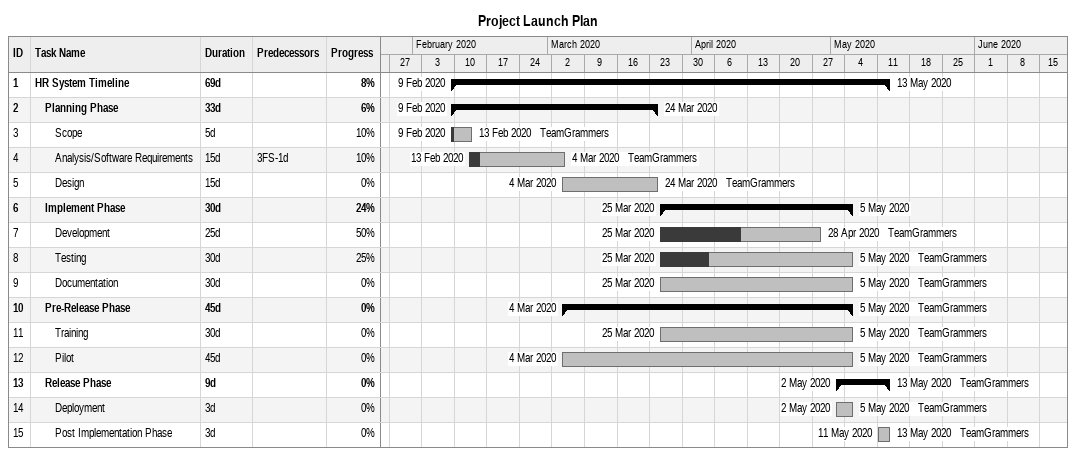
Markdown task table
Project Launch Plan

| ID | Level | Task | Duration | Start | Finish | Predecessors | Resources | % complete |
|---|---|---|---|---|---|---|---|---|
| 1 | 1 | **HR System Timeline** | 69d | 2020-02-09 | 2020-05-13 |  |  | 8 |
| 2 | 2 | **Planning Phase** | 33d | 2020-02-09 | 2020-03-24 |  |  | 6 |
| 3 | 3 | Scope | 5d | 2020-02-09 | 2020-02-13 |  | TeamGrammers | 10 |
| 4 | 3 | Analysis/Software Requirements | 15d | 2020-02-13 | 2020-03-04 | 3FS-1d | TeamGrammers | 10 |
| 5 | 3 | Design | 15d | 2020-03-04 | 2020-03-24 |  | TeamGrammers | 0 |
| 6 | 2 | **Implement Phase** | 30d | 2020-03-25 | 2020-05-05 |  |  | 24 |
| 7 | 3 | Development | 25d | 2020-03-25 | 2020-04-28 |  | TeamGrammers | 50 |
| 8 | 3 | Testing | 30d | 2020-03-25 | 2020-05-05 |  | TeamGrammers | 25 |
| 9 | 3 | Documentation | 30d | 2020-03-25 | 2020-05-05 |  | TeamGrammers | 0 |
| 10 | 2 | **Pre-Release Phase** | 45d | 2020-03-04 | 2020-05-05 |  | TeamGrammers | 0 |
| 11 | 3 | Training | 30d | 2020-03-25 | 2020-05-05 |  | TeamGrammers | 0 |
| 12 | 3 | Pilot | 45d | 2020-03-04 | 2020-05-05 |  | TeamGrammers | 0 |
| 13 | 2 | **Release Phase** | 9d | 2020-05-02 | 2020-05-13 |  | TeamGrammers | 0 |
| 14 | 3 | Deployment | 3d | 2020-05-02 | 2020-05-05 |  | TeamGrammers | 0 |
| 15 | 3 | Post Implementation Phase | 3d | 2020-05-11 | 2020-05-13 |  | TeamGrammers | 0 |
